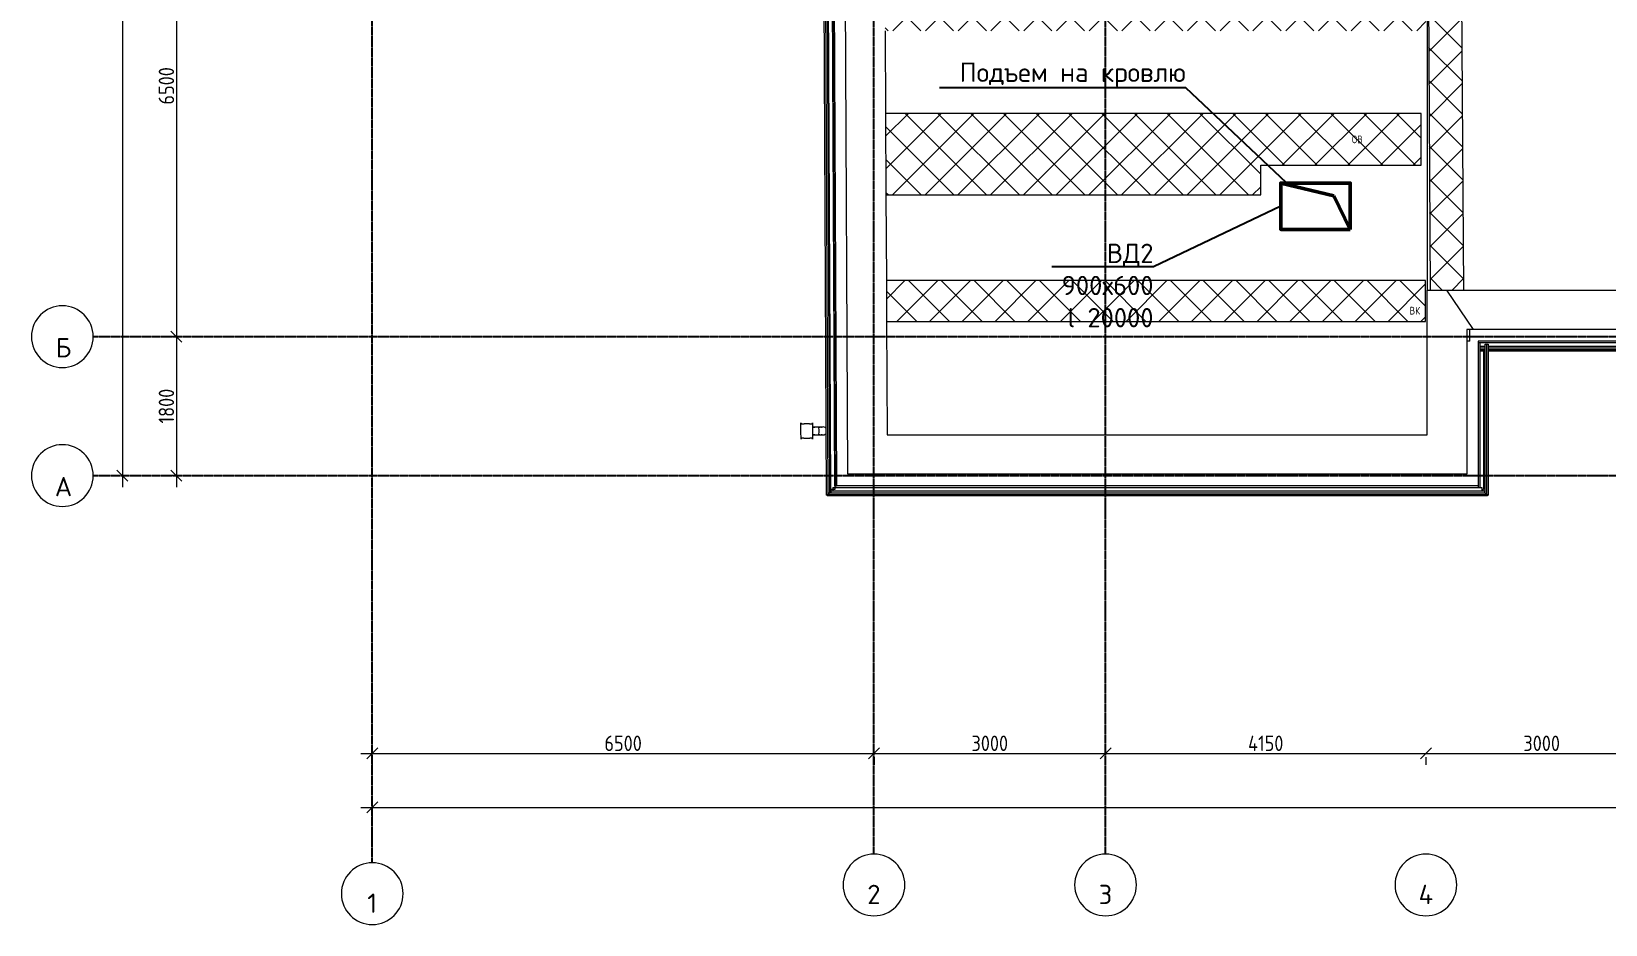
# Model space of a CAD drawing. Header units: millimetres. Extents: x -99936 to 523262, y -63190 to 327013.
# Drawn here: x 407000 to 427392, y 66816 to 78388 of the extents above; entities that cross this region are included whole.
import ezdxf
from ezdxf import colors
from ezdxf.entities.mleader import LeaderData, LeaderLine
from ezdxf.math import Vec2, Vec3

# ---------------------------------------------------------------- set-up
doc = ezdxf.new("R2010")
doc.units = ezdxf.units.MM
doc.linetypes.add('ADSK_Линия сетки', pattern=[25, 20, -2.5, 0, -2.5])
for name, color, linetype, lineweight in [('0_АР', 8, 'Continuous', 20), ('ДУ', 5, 'Continuous', 50), ('Оси', 7, 'Continuous', 9)]:
    doc.layers.add(name, color=color, linetype=linetype, lineweight=lineweight)
doc.layers.add('Обобщенные модели', color=5, linetype='Continuous', lineweight=18, true_color=0x0000ff)
doc.styles.add('GOST Common_1', font='GOST Common_0.ttf', dxfattribs={"width": 0.9, "height": 200})
doc.styles.add('GOST Common_3', font='GOST Common_0.ttf', dxfattribs={"width": 0.9, "height": 100})
doc.styles.add('ISOCPEUR', font='isocpeur.ttf', dxfattribs={"height": 250})
doc.dimstyles.new('ADSK_Основной_2_5_мм_Оси', dxfattribs={"dimscale": 304.8, "dimtxt": 251.428749, "dimasz": 0.463911, "dimexe": 0.492126, "dimexo": 0.492126, "dimgap": 0.098425, "dimtad": 1, "dimrnd": 0.01, "dimdsep": 46, "dimtxsty": 'GOST Common_1', "dimblk1": 'OBLIQUE', "dimblk2": 'OBLIQUE', "dimsah": 1, "dimcen": 0.09, "dimdle": 0.492126, "dimazin": 2, "dimtfac": 1, "dimtdec": 4, "dimtix": 1, "dimtmove": 0, "dimatfit": 3, "dimfxl": 1, "dimtvp": 1, "dimtolj": 1, "dimtzin": 0, "dimlwd": 20, "dimlwe": 20, "dimarcsym": 2})

# ---------------------------------------------------------------- blocks, each defined once
blk = doc.blocks.new('Водосток - Тип 1 _карниз больше 490мм_-5158525-План чердака копия 2')
at = {"layer": 'Обобщенные модели'}
for p, q in [((19, 445), (125, 445)), ((125, 445), (231, 445)), ((125, 295), (19, 295)), ((75, 295), (75, 224)), ((75, 295), (75, 264)), ((75, 266), (75, 224)), ((231, 295), (125, 295)), ((175, 224), (175, 295)), ((175, 264), (175, 295)), ((175, 224), (175, 266)), ((175, 177), (175, 175)), ((175, 175), (175, 173))]:
    blk.add_line(p, q, dxfattribs=at)
at = {"layer": 'Обобщенные модели', "flags": 128}
for points in [[(75, 266), (75, 272), (75, 278), (75, 283), (75, 288), (75, 294), (75, 295)], [(75, 264), (75, 258), (75, 252), (75, 247), (75, 242), (75, 236), (75, 231), (75, 226), (75, 221), (75, 216), (75, 212), (75, 207), (75, 203), (75, 199), (75, 195), (75, 191), (75, 188), (75, 184), (75, 181), (75, 178), (75, 175), (75, 173), (75, 171), (75, 168), (75, 167), (75, 165), (75, 164), (75, 162), (75, 161), (75, 161), (75, 160), (75, 160), (75, 160)], [(75, 202), (75, 205), (75, 210), (75, 214), (75, 219), (75, 224)], [(175, 295), (175, 291), (175, 285), (175, 280), (175, 274), (175, 269), (175, 266)], [(175, 160), (175, 160), (175, 160), (175, 161), (175, 162), (175, 163), (175, 164), (175, 166), (175, 168), (175, 170), (175, 172), (175, 174), (175, 177), (175, 180), (175, 183), (175, 186), (175, 190), (175, 193), (175, 197), (175, 201), (175, 205), (175, 210), (175, 214), (175, 219), (175, 224), (175, 229), (175, 234), (175, 239), (175, 245), (175, 250), (175, 256), (175, 261), (175, 264)], [(175, 224), (175, 221), (175, 216), (175, 212), (175, 207), (175, 203), (175, 199), (175, 197)], [(75, 173), (75, 174), (75, 177), (75, 180), (75, 183)]]:
    blk.add_lwpolyline(points, dxfattribs=at)
at = {"layer": 'Обобщенные модели'}
for start, end in [(164.8376, 232.0792), (307.9208, 14.9145)]:
    blk.add_arc((125, 160), 52, start, end, dxfattribs=at)
for start_param, end_param in [(0, 1.570796), (0, 1.570796), (1.570796, 3.141593), (1.570796, 3.141593)]:
    blk.add_ellipse((125, 224), major_axis=(-50, 0), ratio=0.309017, start_param=start_param, end_param=end_param, dxfattribs=at)
for points in [[(19, 295), (21, 295), (25, 296), (29, 299), (31, 302), (32, 305), (32, 307), (32, 309), (32, 312), (32, 314), (32, 316), (32, 319), (32, 321), (31, 324), (31, 327), (31, 330), (30, 333), (30, 336), (29, 339), (29, 342), (29, 346), (28, 350), (28, 356), (27, 365), (27, 375), (28, 384), (28, 390), (29, 394), (29, 398), (29, 401), (30, 404), (30, 407), (31, 410), (31, 413), (31, 416), (32, 419), (32, 421), (32, 424), (32, 426), (32, 428), (32, 431), (32, 433), (32, 435), (31, 438), (29, 441), (25, 444), (21, 445), (19, 445)], [(231, 445), (229, 445), (225, 444), (221, 441), (219, 438), (218, 435), (218, 433), (218, 431), (218, 428), (218, 426), (218, 424), (218, 421), (218, 419), (219, 416), (219, 413), (219, 410), (220, 407), (220, 404), (221, 401), (221, 398), (221, 394), (222, 390), (222, 384), (223, 375), (223, 365), (222, 356), (222, 350), (221, 346), (221, 342), (221, 339), (220, 336), (220, 333), (219, 330), (219, 327), (219, 324), (218, 321), (218, 319), (218, 316), (218, 314), (218, 312), (218, 309), (218, 307), (218, 305), (219, 302), (221, 299), (225, 296), (229, 295), (231, 295)]]:
    blk.add_open_spline(points, degree=3, knots=[-1, -1, -1, -1, -0.941176, -0.882353, -0.852941, -0.823529, -0.808824, -0.794118, -0.779412, -0.764706, -0.75, -0.735294, -0.720588, -0.705882, -0.691176, -0.676471, -0.661765, -0.647059, -0.632353, -0.617647, -0.602941, -0.588235, -0.558824, -0.529412, -0.470588, -0.441176, -0.411765, -0.397059, -0.382353, -0.367647, -0.352941, -0.338235, -0.323529, -0.308824, -0.294118, -0.279412, -0.264706, -0.25, -0.235294, -0.220588, -0.205882, -0.191176, -0.176471, -0.147059, -0.117647, -0.058824, 0, 0, 0, 0], dxfattribs=at)
blk = doc.blocks.new('Ось сетки - Круг_Ø8 мм-8258-План чердака копия 2')
at = {"layer": 'Оси', "lineweight": 20}
for start, end in [(360, 180), (180, 360)]:
    blk.add_arc((0, 0), 4, start, end, dxfattribs=at)
blk = doc.blocks.new('_Oblique')
at = {"color": 0, "linetype": 'ByBlock', "lineweight": -2}
blk.add_line((-0.5, -0.5), (0.5, 0.5), dxfattribs=at)
blk = doc.blocks.new('*D2361')
at = {"color": 0, "lineweight": 20, "transparency": 16777216}
for p, q in [((411265, 68334), (473415, 68334)), ((411415, 68284), (411415, 68184)), ((473265, 68284), (473265, 68184))]:
    blk.add_line(p, q, dxfattribs=at)
at = {"layer": 'Defpoints', "color": 0, "transparency": 16777216}
for p in [(411415, 68434), (473265, 68434), (473265, 68334)]:
    blk.add_point(p, dxfattribs=at)
at = {"color": 0, "lineweight": 20, "transparency": 16777216, "xscale": 141.4, "yscale": 141.4, "zscale": 141.4, "rotation": 180}
blk.add_blockref('_Oblique', (411415, 68334), dxfattribs=at)
at = {"color": 0, "lineweight": 20, "transparency": 16777216, "xscale": 141.4, "yscale": 141.4, "zscale": 141.4}
blk.add_blockref('_Oblique', (473265, 68334), dxfattribs=at)
at = {"color": 0, "lineweight": 20, "transparency": 16777216, "insert": (442340, 68464), "char_height": 200, "width": 889.8, "attachment_point": 5, "style": 'GOST Common_1'}
blk.add_mtext('\\A1;61850', dxfattribs=at)
blk = doc.blocks.new('*D2362')
at = {"color": 0, "lineweight": 20, "transparency": 16777216}
for p, q in [((408178, 115833), (408178, 72483)), ((408128, 115683), (408028, 115683)), ((408128, 72633), (408028, 72633))]:
    blk.add_line(p, q, dxfattribs=at)
at = {"layer": 'Defpoints', "color": 0, "transparency": 16777216}
for p in [(408278, 115683), (408178, 72633), (408278, 72633)]:
    blk.add_point(p, dxfattribs=at)
at = {"color": 0, "lineweight": 20, "transparency": 16777216, "xscale": 141.4, "yscale": 141.4, "zscale": 141.4}
for p, rotation in [((408178, 115683), 90), ((408178, 72633), 270)]:
    blk.add_blockref('_Oblique', p, dxfattribs=dict(at, rotation=rotation))
at = {"color": 0, "lineweight": 20, "transparency": 16777216, "insert": (408048, 94158), "char_height": 200, "width": 971.62, "attachment_point": 5, "rotation": 90, "style": 'GOST Common_1'}
blk.add_mtext('\\A1;43050', dxfattribs=at)
blk = doc.blocks.new('*D2363')
at = {"color": 0, "lineweight": 20, "transparency": 16777216}
for p, q in [((411265, 69034), (418065, 69034)), ((411415, 68984), (411415, 68884)), ((417915, 68984), (417915, 68884))]:
    blk.add_line(p, q, dxfattribs=at)
at = {"layer": 'Defpoints', "color": 0, "transparency": 16777216}
for p in [(411415, 69134), (417915, 69134), (417915, 69034)]:
    blk.add_point(p, dxfattribs=at)
at = {"color": 0, "lineweight": 20, "transparency": 16777216, "xscale": 141.4, "yscale": 141.4, "zscale": 141.4, "rotation": 180}
blk.add_blockref('_Oblique', (411415, 69034), dxfattribs=at)
at = {"color": 0, "lineweight": 20, "transparency": 16777216, "xscale": 141.4, "yscale": 141.4, "zscale": 141.4}
blk.add_blockref('_Oblique', (417915, 69034), dxfattribs=at)
at = {"color": 0, "lineweight": 20, "transparency": 16777216, "insert": (414665, 69164), "char_height": 200, "width": 756.84, "attachment_point": 5, "style": 'GOST Common_1'}
blk.add_mtext('\\A1;6500', dxfattribs=at)
blk = doc.blocks.new('*D2364')
at = {"color": 0, "lineweight": 20, "transparency": 16777216}
for p, q in [((417765, 69034), (421065, 69034)), ((417915, 68984), (417915, 68884)), ((420915, 68984), (420915, 68884))]:
    blk.add_line(p, q, dxfattribs=at)
at = {"layer": 'Defpoints', "color": 0, "transparency": 16777216}
for p in [(417915, 69134), (420915, 69134), (420915, 69034)]:
    blk.add_point(p, dxfattribs=at)
at = {"color": 0, "lineweight": 20, "transparency": 16777216, "xscale": 141.4, "yscale": 141.4, "zscale": 141.4, "rotation": 180}
blk.add_blockref('_Oblique', (417915, 69034), dxfattribs=at)
at = {"color": 0, "lineweight": 20, "transparency": 16777216, "xscale": 141.4, "yscale": 141.4, "zscale": 141.4}
blk.add_blockref('_Oblique', (420915, 69034), dxfattribs=at)
at = {"color": 0, "lineweight": 20, "transparency": 16777216, "insert": (419415, 69164), "char_height": 200, "width": 756.84, "attachment_point": 5, "style": 'GOST Common_1'}
blk.add_mtext('\\A1;3000', dxfattribs=at)
blk = doc.blocks.new('*D2365')
at = {"color": 0, "lineweight": 20, "transparency": 16777216}
for p, q in [((420765, 69034), (425215, 69034)), ((420915, 68984), (420915, 68884)), ((425065, 68984), (425065, 68884))]:
    blk.add_line(p, q, dxfattribs=at)
at = {"layer": 'Defpoints', "color": 0, "transparency": 16777216}
for p in [(420915, 69134), (425065, 69134), (425065, 69034)]:
    blk.add_point(p, dxfattribs=at)
at = {"color": 0, "lineweight": 20, "transparency": 16777216, "xscale": 141.4, "yscale": 141.4, "zscale": 141.4, "rotation": 180}
blk.add_blockref('_Oblique', (420915, 69034), dxfattribs=at)
at = {"color": 0, "lineweight": 20, "transparency": 16777216, "xscale": 141.4, "yscale": 141.4, "zscale": 141.4}
blk.add_blockref('_Oblique', (425065, 69034), dxfattribs=at)
at = {"color": 0, "lineweight": 20, "transparency": 16777216, "insert": (422990, 69164), "char_height": 200, "width": 726.16, "attachment_point": 5, "style": 'GOST Common_1'}
blk.add_mtext('\\A1;4150', dxfattribs=at)
blk = doc.blocks.new('*D2366')
at = {"color": 0, "lineweight": 20, "transparency": 16777216}
for p, q in [((424915, 69034), (428215, 69034)), ((425065, 68984), (425065, 68884)), ((428065, 68984), (428065, 68884))]:
    blk.add_line(p, q, dxfattribs=at)
at = {"layer": 'Defpoints', "color": 0, "transparency": 16777216}
for p in [(425065, 69134), (428065, 69134), (428065, 69034)]:
    blk.add_point(p, dxfattribs=at)
at = {"color": 0, "lineweight": 20, "transparency": 16777216, "xscale": 141.4, "yscale": 141.4, "zscale": 141.4, "rotation": 180}
blk.add_blockref('_Oblique', (425065, 69034), dxfattribs=at)
at = {"color": 0, "lineweight": 20, "transparency": 16777216, "xscale": 141.4, "yscale": 141.4, "zscale": 141.4}
blk.add_blockref('_Oblique', (428065, 69034), dxfattribs=at)
at = {"color": 0, "lineweight": 20, "transparency": 16777216, "insert": (426565, 69164), "char_height": 200, "width": 756.84, "attachment_point": 5, "style": 'GOST Common_1'}
blk.add_mtext('\\A1;3000', dxfattribs=at)
blk = doc.blocks.new('*D2374')
at = {"color": 0, "lineweight": 20, "transparency": 16777216}
for p, q in [((411265, 68334), (473415, 68334)), ((411415, 68284), (411415, 68184)), ((473265, 68284), (473265, 68184))]:
    blk.add_line(p, q, dxfattribs=at)
at = {"layer": 'Defpoints', "color": 0, "transparency": 16777216}
for p in [(411415, 68434), (473265, 68434), (473265, 68334)]:
    blk.add_point(p, dxfattribs=at)
at = {"color": 0, "lineweight": 20, "transparency": 16777216, "xscale": 141.4, "yscale": 141.4, "zscale": 141.4, "rotation": 180}
blk.add_blockref('_Oblique', (411415, 68334), dxfattribs=at)
at = {"color": 0, "lineweight": 20, "transparency": 16777216, "xscale": 141.4, "yscale": 141.4, "zscale": 141.4}
blk.add_blockref('_Oblique', (473265, 68334), dxfattribs=at)
at = {"color": 0, "lineweight": 20, "transparency": 16777216, "insert": (442340, 68464), "char_height": 200, "width": 889.8, "attachment_point": 5, "style": 'GOST Common_1'}
blk.add_mtext('\\A1;61850', dxfattribs=at)
blk = doc.blocks.new('*D2375')
at = {"color": 0, "lineweight": 20, "transparency": 16777216}
for p, q in [((408178, 115833), (408178, 72483)), ((408128, 115683), (408028, 115683)), ((408128, 72633), (408028, 72633))]:
    blk.add_line(p, q, dxfattribs=at)
at = {"layer": 'Defpoints', "color": 0, "transparency": 16777216}
for p in [(408278, 115683), (408178, 72633), (408278, 72633)]:
    blk.add_point(p, dxfattribs=at)
at = {"color": 0, "lineweight": 20, "transparency": 16777216, "xscale": 141.4, "yscale": 141.4, "zscale": 141.4}
for p, rotation in [((408178, 115683), 90), ((408178, 72633), 270)]:
    blk.add_blockref('_Oblique', p, dxfattribs=dict(at, rotation=rotation))
at = {"color": 0, "lineweight": 20, "transparency": 16777216, "insert": (408048, 94158), "char_height": 200, "width": 971.62, "attachment_point": 5, "rotation": 90, "style": 'GOST Common_1'}
blk.add_mtext('\\A1;43050', dxfattribs=at)
blk = doc.blocks.new('*D2380')
at = {"color": 0, "lineweight": 20, "transparency": 16777216}
for p, q in [((408878, 81083), (408878, 74283)), ((409149, 80933), (408728, 80933)), ((408828, 74433), (408728, 74433))]:
    blk.add_line(p, q, dxfattribs=at)
at = {"layer": 'Defpoints', "color": 0, "transparency": 16777216}
for p in [(409299, 80933), (408878, 74433), (408978, 74433)]:
    blk.add_point(p, dxfattribs=at)
at = {"color": 0, "lineweight": 20, "transparency": 16777216, "xscale": 141.4, "yscale": 141.4, "zscale": 141.4}
for p, rotation in [((408878, 80933), 90), ((408878, 74433), 270)]:
    blk.add_blockref('_Oblique', p, dxfattribs=dict(at, rotation=rotation))
at = {"color": 0, "lineweight": 20, "transparency": 16777216, "insert": (408748, 77683), "char_height": 200, "width": 756.84, "attachment_point": 5, "rotation": 90, "style": 'GOST Common_1'}
blk.add_mtext('\\A1;6500', dxfattribs=at)
blk = doc.blocks.new('*D2381')
at = {"color": 0, "lineweight": 20, "transparency": 16777216}
for p, q in [((408828, 74433), (408728, 74433)), ((408878, 74583), (408878, 72483)), ((408828, 72633), (408728, 72633))]:
    blk.add_line(p, q, dxfattribs=at)
at = {"layer": 'Defpoints', "color": 0, "transparency": 16777216}
for p in [(408978, 74433), (408878, 72633), (408978, 72633)]:
    blk.add_point(p, dxfattribs=at)
at = {"color": 0, "lineweight": 20, "transparency": 16777216, "xscale": 141.4, "yscale": 141.4, "zscale": 141.4}
for p, rotation in [((408878, 74433), 90), ((408878, 72633), 270)]:
    blk.add_blockref('_Oblique', p, dxfattribs=dict(at, rotation=rotation))
at = {"color": 0, "lineweight": 20, "transparency": 16777216, "insert": (408748, 73533), "char_height": 200, "width": 700.59, "attachment_point": 5, "rotation": 90, "style": 'GOST Common_1'}
blk.add_mtext('\\A1;1800', dxfattribs=at)

msp = doc.modelspace()

# ---------------------------------------------------------------- hatches: boundary and pattern name
at = {"layer": '0_АР', "lineweight": 9}
h = msp.add_hatch(dxfattribs=at)
h.set_pattern_fill('FP_1', color=256, style=0, pattern_type=2)
h.set_pattern_definition([(45, (417914.95, 72638.46), (-212.132, 212.132), []), (135, (417914.95, 72638.46), (-212.132, -212.132), [])])
h.paths.add_polyline_path([(418084.385, 74630.978), (425059.519, 74630.978), (425059.519, 75160.978), (418074.867, 75160.978), (418077.387, 74630.978)])
h.paths.add_polyline_path([(425554.232, 75036.687), (425503.379, 83536.687), (425068.371, 83536.687), (425119.225, 75036.687), (425337.645, 75036.687)])
h.paths.add_polyline_path([(418781.171, 76270.978), (422924.519, 76270.978), (422924.519, 76653.988), (425004.519, 76653.988), (425004.519, 77325.978), (418064.571, 77325.978), (418069.588, 76270.978), (418084.385, 76270.978)])
h.paths.add_polyline_path([(424674.041, 78395.978), (425064.519, 78395.978), (425064.519, 79120.978), (418056.035, 79120.978), (418059.483, 78395.978), (423674.041, 78395.978)])
h.paths.add_polyline_path([(424674.041, 79945.978), (425064.519, 79945.978), (425064.519, 80500.978), (418049.598, 80500.978), (418052.447, 79945.978), (424499.041, 79945.978)])

# ---------------------------------------------------------------- linework, layer by layer
at = {"linetype": 'ADSK_Линия сетки'}
for p, q in [((417914.519, 67728.805), (417914.519, 116861.454)), ((420914.519, 67728.805), (420914.519, 116861.454)), ((411414.519, 67615.87), (411414.519, 116748.52)), ((407800.225, 74433.455), (460700.988, 74433.455)), ((407800.225, 72633.455), (468024.519, 72633.455))]:
    msp.add_line(p, q, dxfattribs=at)
at = {"layer": '0_АР'}
for p, q in [((425068.371, 83536.687), (425119.225, 75036.687)), ((425554.232, 75036.687), (425503.379, 83536.687)), ((425083.088, 81076.831), (425083.088, 75036.687)), ((417576.804, 72649.554), (417537.868, 80837.045)), ((417298.087, 72379.506), (417258.58, 80686.855)), ((417278.58, 80686.95), (417318.039, 72389.554)), ((417299.198, 80557.045), (417337.991, 72399.601)), ((417357.73, 72454.435), (417318.58, 80686.712)), ((417407.516, 72499.554), (417368.58, 80686.95)), ((417368.58, 80686.95), (417407.729, 72454.672)), ((417388.58, 80687.045), (417427.516, 72499.554)), ((417427.917, 72499.554), (417388.98, 80687.045)), ((418059.483, 78395.978), (418064.571, 77325.978)), ((425004.519, 77325.978), (418064.571, 77325.978)), ((418064.571, 77325.978), (418069.588, 76270.978)), ((425004.519, 76653.988), (425004.519, 77325.978)), ((422924.519, 76270.978), (422924.519, 76653.988)), ((422924.519, 76653.988), (425004.519, 76653.988)), ((418069.588, 76270.978), (418074.867, 75160.978)), ((418069.588, 76270.978), (422924.519, 76270.978)), ((425059.519, 75160.978), (418074.867, 75160.978)), ((418074.867, 75160.978), (418077.387, 74630.978)), ((425059.519, 74630.978), (425059.519, 75160.978)), ((425083.088, 73159.554), (425083.088, 75036.687)), ((425083.088, 75036.687), (425337.645, 75036.687)), ((425337.645, 75036.687), (459904.551, 75036.687)), ((425680.183, 74526.687), (425337.645, 75036.687)), ((418077.387, 74630.978), (418084.385, 73159.554)), ((418077.387, 74630.978), (425059.519, 74630.978)), ((437294.954, 74526.687), (425593.088, 74526.687)), ((425593.088, 74526.687), (425593.088, 72649.554)), ((425635.508, 74376.687), (425635.508, 74526.687)), ((425635.508, 74376.687), (425593.088, 74376.687)), ((437294.954, 74376.687), (425743.088, 74376.687)), ((425743.088, 74376.687), (425743.088, 72479.554)), ((425743.088, 74356.687), (459244.954, 74356.687)), ((425763.088, 74356.687), (425763.088, 72479.554)), ((425833.088, 74306.687), (425763.088, 74306.687)), ((425763.088, 74286.687), (425833.088, 74286.687)), ((425763.088, 74266.687), (425833.088, 74266.687)), ((425833.088, 74246.687), (425763.088, 74246.687)), ((425813.088, 74246.687), (425813.088, 72454.554)), ((425833.088, 72399.554), (425833.088, 74336.687)), ((425833.088, 74336.687), (425873.088, 74336.687)), ((425853.088, 72389.554), (425853.088, 74336.687)), ((425873.088, 74336.687), (425873.088, 72379.554)), ((459244.954, 74306.687), (425873.088, 74306.687)), ((425873.088, 74286.687), (459134.793, 74286.687)), ((425873.088, 74266.687), (459244.954, 74266.687)), ((459244.954, 74246.687), (425873.088, 74246.687)), ((418084.385, 73159.554), (425083.088, 73159.554)), ((425593.088, 72649.554), (417576.804, 72649.554)), ((417337.991, 72399.601), (417317.992, 72399.506)), ((417327.991, 72409.554), (425833.088, 72409.554)), ((417327.991, 72409.554), (417327.991, 72389.554)), ((417357.896, 72419.601), (417337.897, 72419.506)), ((425823.088, 72429.554), (417347.896, 72429.554)), ((417347.896, 72429.554), (417347.896, 72409.554)), ((417407.729, 72454.672), (417357.73, 72454.435)), ((417357.73, 72454.435), (417357.896, 72419.601)), ((417382.73, 72479.554), (425788.088, 72479.554)), ((417382.73, 72479.554), (417382.73, 72429.554)), ((417407.516, 72499.554), (417427.516, 72499.554)), ((425743.088, 72499.554), (417427.917, 72499.554)), ((425788.088, 72479.554), (425788.088, 72429.554)), ((425788.088, 72454.554), (425813.088, 72454.554)), ((425823.088, 72429.554), (425823.088, 72409.554)), ((425833.088, 72399.554), (425853.088, 72399.554)), ((425843.088, 72399.554), (425843.088, 72389.554)), ((417308.086, 72379.554), (417298.087, 72379.506)), ((417308.086, 72389.554), (425863.088, 72389.554)), ((417308.086, 72389.554), (417308.086, 72369.554)), ((425863.088, 72369.554), (417308.086, 72369.554)), ((425863.088, 72389.554), (425863.088, 72369.554)), ((425863.088, 72379.554), (425873.088, 72379.554))]:
    msp.add_line(p, q, dxfattribs=at)
at = {"layer": 'ДУ'}
for p, q in [((423873.161, 76258.144), (423183.813, 76422.867)), ((424083.813, 75822.867), (423873.161, 76258.144))]:
    msp.add_line(p, q, dxfattribs=at)
msp.add_lwpolyline([(424083.813, 75822.867), (423183.813, 75822.867), (423183.813, 76422.867), (424083.813, 76422.867)], close=True, dxfattribs=at)

# ---------------------------------------------------------------- block references
at = {"lineweight": 20, "xscale": 99.99999999999993, "yscale": 99.99999999999993, "zscale": 99.99999999999993, "rotation": 269.9999999999994}
for p in [(407400.225, 74433.455), (407400.225, 72633.455)]:
    msp.add_blockref('Ось сетки - Круг_Ø8 мм-8258-План чердака копия 2', p, dxfattribs=at)
at = {"lineweight": 20, "xscale": 99.99999999999993, "yscale": 99.99999999999993, "zscale": 99.99999999999993}
for p in [(417914.519, 67328.805), (420914.519, 67328.805), (425064.519, 67328.805), (411414.519, 67215.87)]:
    msp.add_blockref('Ось сетки - Круг_Ø8 мм-8258-План чердака копия 2', p, dxfattribs=at)
at = {"layer": '0_АР', "rotation": 90.27247415019644}
msp.add_blockref('Водосток - Тип 1 _карниз больше 490мм_-5158525-План чердака копия 2', (417414.72, 73087.388), dxfattribs=at)

# ---------------------------------------------------------------- texts
at = {"char_height": 250, "attachment_point": 5, "line_spacing_factor": 1.022766, "style": 'ISOCPEUR'}
for s, insert, width in [('\\pt64.285,128.57,192.86,257.14,321.43,385.72,450,514.28,578.57,642.86,707.14,771.43,835.72,900,964.29,1028.6,1092.9,1157.1,1221.4,1285.7,1350,1414.3,1478.6,1542.9,1607.1,1671.4,1735.7,1800,1864.3,1928.6,1992.9,2057.1;Б', (407415.152, 74290.604), 261.9), ('\\pt64.285,128.57,192.86,257.14,321.43,385.72,450,514.28,578.57,642.86,707.14,771.43,835.72,900,964.29,1028.6,1092.9,1157.1,1221.4,1285.7,1350,1414.3,1478.6,1542.9,1607.1,1671.4,1735.7,1800,1864.3,1928.6,1992.9,2057.1;А', (407415.152, 72490.604), 291.6), ('\\pt64.285,128.57,192.86,257.14,321.43,385.72,450,514.28,578.57,642.86,707.14,771.43,835.72,900,964.29,1028.6,1092.9,1157.1,1221.4,1285.7,1350,1414.3,1478.6,1542.9,1607.1,1671.4,1735.7,1800,1864.3,1928.6,1992.9,2057.1;2', (417913.688, 67205.9), 232.2), ('\\pt64.285,128.57,192.86,257.14,321.43,385.72,450,514.28,578.57,642.86,707.14,771.43,835.72,900,964.29,1028.6,1092.9,1157.1,1221.4,1285.7,1350,1414.3,1478.6,1542.9,1607.1,1671.4,1735.7,1800,1864.3,1928.6,1992.9,2057.1;3', (420913.688, 67205.9), 225.9), ('\\pt64.285,128.57,192.86,257.14,321.43,385.72,450,514.28,578.57,642.86,707.14,771.43,835.72,900,964.29,1028.6,1092.9,1157.1,1221.4,1285.7,1350,1414.3,1478.6,1542.9,1607.1,1671.4,1735.7,1800,1864.3,1928.6,1992.9,2057.1;4', (425064.138, 67205.9), 261.9), ('\\pt64.285,128.57,192.86,257.14,321.43,385.72,450,514.28,578.57,642.86,707.14,771.43,835.72,900,964.29,1028.6,1092.9,1157.1,1221.4,1285.7,1350,1414.3,1478.6,1542.9,1607.1,1671.4,1735.7,1800,1864.3,1928.6,1992.9,2057.1;1', (411413.688, 67092.966), 161.1)]:
    msp.add_mtext(s, dxfattribs=dict(at, insert=insert, width=width))
at = {"layer": '0_АР', "lineweight": 9, "char_height": 100, "width": 156.348, "attachment_point": 1, "line_spacing_factor": 1.022766, "style": 'GOST Common_3'}
for s, insert in [('\\pt360,720,1080,1440,1800,2160,2520,2880,3240,3600,3960,4320,4680,5040,5400,5760,6120,6480,6840,7200,7560,7920,8280,8640,9000,9360,9720,10080,10440,10800,11160,11520;ОВ', (424106.702, 77039.332)), ('\\pt360,720,1080,1440,1800,2160,2520,2880,3240,3600,3960,4320,4680,5040,5400,5760,6120,6480,6840,7200,7560,7920,8280,8640,9000,9360,9720,10080,10440,10800,11160,11520;ВК', (424852.556, 74819.918))]:
    msp.add_mtext(s, dxfattribs=dict(at, insert=insert))

# ---------------------------------------------------------------- dimensions: what is measured, and where the dimension line sits
at = {"lineweight": 20}
for base, p1, p2, override, picture, middle in [((408177.953, 72633.455), (408277.938, 115683.455), (408277.938, 72633.455), {"dimpost": '<>', "dimfxl": 43050}, '*D2362', (408047.953, 94158.455)), ((408177.953, 72633.455), (408277.938, 115683.455), (408277.938, 72633.455), {"dimpost": '<>', "dimfxl": 43050}, '*D2375', (408047.953, 94158.455)), ((408877.953, 74433.455), (409299.06, 80933.455), (408977.938, 74433.455), {"dimpost": '<>', "dimfxl": 6507.927435}, '*D2380', (408747.953, 77683.455)), ((408877.953, 72633.455), (408977.938, 74433.455), (408977.938, 72633.455), {"dimpost": '<>', "dimfxl": 1800}, '*D2381', (408747.953, 73533.455))]:
    dim = msp.add_linear_dim(base=base, p1=p1, p2=p2, angle=90, dimstyle='ADSK_Основной_2_5_мм_Оси', override=override, dxfattribs=at)
    dim.commit()
    dim.dimension.update_dxf_attribs({"geometry": picture, "text_midpoint": middle})
for base, p1, p2, override, picture, middle in [((417914.519, 69033.789), (411414.519, 69133.774), (417914.519, 69133.774), {"dimpost": '<>', "dimfxl": 6500}, '*D2363', (414664.519, 69163.789)), ((420914.519, 69033.789), (417914.519, 69133.774), (420914.519, 69133.774), {"dimpost": '<>', "dimfxl": 3000}, '*D2364', (419414.519, 69163.789)), ((425064.519, 69033.789), (420914.519, 69133.774), (425064.519, 69133.774), {"dimpost": '<>', "dimfxl": 4150}, '*D2365', (422989.519, 69163.789)), ((428064.519, 69033.789), (425064.519, 69133.774), (428064.519, 69133.774), {"dimpost": '<>', "dimfxl": 3000}, '*D2366', (426564.519, 69163.789)), ((473264.519, 68333.789), (411414.519, 68433.774), (473264.519, 68433.774), {"dimpost": '<>', "dimfxl": 61850}, '*D2361', (442339.519, 68463.789)), ((473264.519, 68333.789), (411414.519, 68433.774), (473264.519, 68433.774), {"dimpost": '<>', "dimfxl": 61850}, '*D2374', (442339.519, 68463.789))]:
    dim = msp.add_linear_dim(base=base, p1=p1, p2=p2, dimstyle='ADSK_Основной_2_5_мм_Оси', override=override, dxfattribs=at)
    dim.commit()
    dim.dimension.update_dxf_attribs({"geometry": picture, "text_midpoint": middle})

# ---------------------------------------------------------------- leaders
at = {"ltscale": 10}
ml = msp.add_multileader_mtext('Standard', dxfattribs=at)
ml.set_content('Подъем на кровлю', color=256, style='ISOCPEUR')
ml.set_leader_properties()
ml.build(insert=Vec2(0, 0))
ml.multileader.update_dxf_attribs({"text_left_attachment_type": 6, "text_right_attachment_type": 6, "dogleg_length": 0.36, "arrow_head_size": 0.18})
ctx = ml.context
ctx.base_point, ctx.char_height, ctx.arrow_head_size, ctx.landing_gap_size, ctx.plane_origin = Vec3(419102.344, 77658.864), 250, 0.18, 0.09, Vec3(423257.588, 76425.743)
ctx.left_attachment, ctx.right_attachment, ctx.text_align_type = 6, 6, 2
notes = []
notes.append((ctx, [(1, (1, 1, 0), (421952.884, 77658.864), (-1, 0), 0.36, [(0, [(423257.588, 76425.743)], 0, [])])]))
ctx.mtext.insert, ctx.mtext.alignment, ctx.mtext.flow_direction = Vec3(421952.434, 77983.864), 3, 5
ml = msp.add_multileader_mtext('Standard', dxfattribs=at)
ml.set_content('ВД2\\P900х600\\Pl 20000', color=256, style='ISOCPEUR')
ml.set_leader_properties()
ml.build(insert=Vec2(0, 0))
ml.multileader.update_dxf_attribs({"text_left_attachment_type": 6, "text_right_attachment_type": 6, "dogleg_length": 0.36, "arrow_head_size": 0.18})
ctx = ml.context
ctx.base_point, ctx.char_height, ctx.arrow_head_size, ctx.landing_gap_size, ctx.plane_origin = Vec3(420360.714, 75337.921), 250, 0.18, 0.09, Vec3(422968.484, 76122.867)
ctx.left_attachment, ctx.right_attachment, ctx.text_align_type = 6, 6, 2
notes.append((ctx, [(0, (1, 1, 0), (421536.254, 75337.921), (-1, 0), 0.36, [(0, [(423183.813, 76122.867)], 0, [])])]))
ctx.mtext.insert, ctx.mtext.alignment, ctx.mtext.flow_direction = Vec3(421535.804, 75637.921), 3, 5
for ctx, leaders in notes:
    for number, flags, end, landing, length, lines in leaders:
        leader = LeaderData()
        leader.index, (leader.has_last_leader_line, leader.has_dogleg_vector, leader.attachment_direction) = number, flags
        leader.last_leader_point, leader.dogleg_vector, leader.dogleg_length = Vec3(end), Vec3(landing), length
        for number, points, colour, breaks in lines:
            line = LeaderLine()
            line.index, line.vertices, line.color, line.breaks = number, Vec3.list(points), colors.encode_raw_color(colour), breaks
            leader.lines.append(line)
        ctx.leaders.append(leader)

doc.saveas('drawing.dxf')
